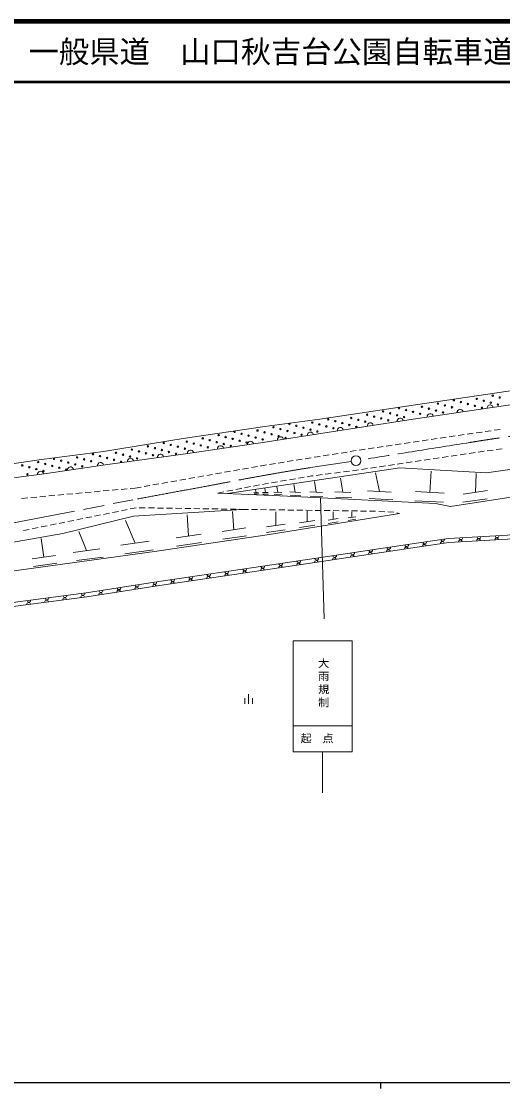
# Model space of a CAD drawing. Units: millimetres, scale not verified. Extents: x 40000 to 680000, y 20000 to 380000.
# Drawn here: x 208764 to 288183, y 204000 to 380000 of the extents above; entities that cross this region are included whole.
import ezdxf
from ezdxf.enums import TextEntityAlignment as Align

# ---------------------------------------------------------------- set-up
doc = ezdxf.new("R2010")
doc.units = ezdxf.units.MM
doc.header["$LTSCALE"] = 1000
doc.linetypes.add('CHAIN', pattern=[18.5, 12, -1.5, 3.5, -1.5])
for name, color, linetype, lineweight in [('M-BGD', 7, 'Continuous', 13), ('M-BMK', 2, 'CHAIN', 13), ('M-BMK-SRVR', 3, 'Continuous', 13), ('M-STR-STRC', 7, 'Continuous', 13), ('M-TTL', 2, 'Continuous', 140), ('M-TTL-BAND', 7, 'Continuous', 25), ('M-TTL-LINE', 7, 'Continuous', 50)]:
    doc.layers.add(name, color=color, linetype=linetype, lineweight=lineweight)
doc.layers.add('M-TTL-TXT', color=7, linetype='Continuous')
doc.styles.add('@ＭＳ ゴシック', font='')
doc.styles.add('ＭＳ ゴシック', font='')
doc.styles.get('@ＭＳ ゴシック').set_extended_font_data('@MS Gothic')
doc.styles.get('ＭＳ ゴシック').set_extended_font_data('MS Gothic')

# ---------------------------------------------------------------- blocks, each defined once
blk = doc.blocks.new('荒地')
at = {"color": 7, "linetype": 'Continuous', "lineweight": 13}
for p, q in [((-1, 0.25), (-1, -1.25)), ((0, -1.25), (0, 1.25)), ((1, 0.25), (1, -1.25))]:
    blk.add_line(p, q, dxfattribs=at)

msp = doc.modelspace()

# ---------------------------------------------------------------- linework, layer by layer
at = {"layer": 'M-BGD'}
for p, q in [((282368, 318044), (296889, 320192)), ((272290, 316535), (282368, 318044)), ((282723, 315761), (297181, 317888)), ((258002, 314408), (272290, 316535)), ((272688, 314273), (282723, 315761)), ((248920, 313180), (258002, 314408)), ((258506, 312083), (272688, 314273)), ((235484, 311206), (248920, 313180)), ((249300, 310659), (258506, 312083)), ((279337, 311496), (280327, 311638)), ((280822, 311709), (281812, 311850)), ((282306, 311921), (283296, 312063)), ((283791, 312134), (284781, 312275)), ((285276, 312346), (286266, 312488)), ((286761, 312559), (287751, 312700)), ((222325, 309093), (235484, 311206)), ((235841, 308681), (249300, 310659)), ((267468, 309729), (268457, 309877)), ((268951, 309952), (269940, 310100)), ((270434, 310175), (271423, 310323)), ((271918, 310398), (272907, 310547)), ((273401, 310621), (274390, 310770)), ((274884, 310844), (275873, 310993)), ((276368, 311067), (276993, 311161)), ((276993, 311161), (277357, 311213)), ((277852, 311284), (278842, 311426)), ((212098, 307732), (222325, 309093)), ((222574, 306874), (235841, 308681)), ((255612, 307874), (256599, 308032)), ((257093, 308110), (258081, 308268)), ((258575, 308346), (259562, 308504)), ((260056, 308582), (261043, 308740)), ((261537, 308818), (262525, 308976)), ((263019, 309054), (263630, 309152)), ((263630, 309152), (264007, 309208)), ((264501, 309283), (265490, 309431)), ((265984, 309506), (266973, 309654)), ((277457, 307995), (277726, 308033)), ((278221, 308104), (279211, 308246)), ((279706, 308317), (280695, 308458)), ((281190, 308529), (282180, 308671)), ((282675, 308741), (283665, 308883)), ((284160, 308954), (285150, 309096)), ((285645, 309166), (286635, 309308)), ((287130, 309379), (288120, 309521)), ((201893, 306308), (212098, 307732)), ((212539, 305386), (222574, 306874)), ((271189, 306387), (242784, 302138)), ((245252, 306167), (246237, 306342)), ((246729, 306429), (247714, 306603)), ((248206, 306690), (248417, 306728)), ((248417, 306728), (249193, 306851)), ((249687, 306930), (250674, 307087)), ((251168, 307166), (252156, 307324)), ((252649, 307402), (253637, 307560)), ((254131, 307638), (255118, 307796)), ((264870, 306102), (265859, 306251)), ((266353, 306325), (267342, 306474)), ((267837, 306548), (268825, 306697)), ((269320, 306771), (270309, 306920)), ((270803, 306994), (271792, 307143)), ((271189, 306387), (285527, 305542)), ((272287, 307217), (273275, 307366)), ((273770, 307440), (274759, 307589)), ((275253, 307663), (276242, 307812)), ((276737, 307886), (277457, 307995)), ((285527, 305542), (302084, 307987)), ((202184, 304046), (212539, 305386)), ((234913, 304336), (235898, 304511)), ((236390, 304598), (237375, 304772)), ((237867, 304859), (238852, 305034)), ((239344, 305121), (240329, 305295)), ((240821, 305383), (241806, 305557)), ((242298, 305644), (243283, 305819)), ((243775, 305906), (244760, 306080)), ((252992, 304412), (253978, 304579)), ((254470, 304663), (255456, 304831)), ((255949, 304914), (256645, 305033)), ((256645, 305033), (256937, 305070)), ((257433, 305133), (258425, 305260)), ((258921, 305324), (259913, 305451)), ((260409, 305514), (261401, 305641)), ((261808, 302372), (261408, 304649)), ((261896, 305705), (262888, 305832)), ((263384, 305895), (264120, 305989)), ((264120, 305989), (264375, 306028)), ((267851, 302484), (267226, 305555)), ((276175, 302320), (276408, 305832)), ((283695, 302321), (283829, 305424)), ((223755, 302691), (224751, 302780)), ((225249, 302824), (226245, 302914)), ((226743, 302958), (227528, 303028)), ((227528, 303028), (228512, 303203)), ((229005, 303290), (229989, 303464)), ((230482, 303552), (231466, 303726)), ((231959, 303813), (232943, 303987)), ((233436, 304075), (234421, 304249)), ((244136, 302808), (245029, 302991)), ((245029, 302991), (245116, 303008)), ((245608, 303100), (246591, 303283)), ((247082, 303375), (248065, 303558)), ((247499, 302283), (247410, 302762)), ((248557, 303650), (249054, 303743)), ((249030, 302317), (248927, 302965)), ((249054, 303743), (249541, 303825)), ((250034, 303909), (251020, 304077)), ((251074, 302352), (250928, 303241)), ((251513, 304161), (252499, 304328)), ((253937, 302347), (253730, 303599)), ((257415, 302362), (257122, 304112)), ((208817, 301324), (209813, 301420)), ((210310, 301468), (211306, 301564)), ((211803, 301611), (212799, 301707)), ((213296, 301755), (214293, 301844)), ((214791, 301889), (215787, 301978)), ((216285, 302022), (217281, 302111)), ((217779, 302156), (218775, 302245)), ((219273, 302290), (220269, 302379)), ((220767, 302423), (221763, 302512)), ((222261, 302557), (223257, 302646)), ((241198, 302204), (242177, 302405)), ((241198, 302204), (252679, 301725)), ((242667, 302506), (243647, 302707)), ((247874, 302264), (247124, 302302)), ((247912, 302059), (247162, 302097)), ((249502, 302304), (248559, 302329)), ((249546, 302026), (248603, 302051)), ((251721, 302322), (250427, 302382)), ((251783, 301941), (250490, 302002)), ((252679, 301725), (277125, 300481)), ((254825, 302302), (253048, 302393)), ((254886, 301761), (253109, 301852)), ((258467, 302320), (256364, 302404)), ((258536, 301621), (256433, 301706)), ((263141, 302308), (260475, 302435)), ((263295, 301432), (260629, 301559)), ((269809, 302387), (265893, 302580)), ((270070, 301106), (266154, 301300)), ((278541, 302193), (273809, 302447)), ((279559, 300019), (293499, 302137)), ((285641, 301281), (281634, 300701)), ((285699, 302611), (281692, 302031)), ((225272, 299294), (226252, 299492)), ((226742, 299591), (227722, 299789)), ((227271, 298407), (245226, 299523)), ((228221, 299794), (229221, 299778)), ((229721, 299770), (230721, 299754)), ((231221, 299746), (232221, 299730)), ((232721, 299722), (233720, 299706)), ((234220, 299699), (235220, 299683)), ((235720, 299675), (236720, 299659)), ((237220, 299651), (238220, 299635)), ((238720, 299627), (239720, 299611)), ((240220, 299603), (241220, 299587)), ((241719, 299579), (242719, 299563)), ((243219, 299555), (244219, 299539)), ((244719, 299531), (245226, 299523)), ((245226, 299523), (246226, 299509)), ((246726, 299502), (247726, 299488)), ((248226, 299481), (249226, 299468)), ((249726, 299461), (250726, 299447)), ((251226, 299440), (252226, 299426)), ((252726, 299419), (253726, 299405)), ((254226, 299398), (255225, 299384)), ((255725, 299377), (256725, 299363)), ((255918, 297472), (255899, 299205)), ((257225, 299357), (258225, 299343)), ((258725, 299336), (259725, 299321)), ((260225, 299314), (261225, 299300)), ((261725, 299293), (262725, 299278)), ((263225, 299271), (264225, 299257)), ((264725, 299250), (265724, 299236)), ((266224, 299228), (267224, 299214)), ((278441, 300688), (273709, 300942)), ((277125, 300481), (279559, 300019)), ((215620, 295558), (227271, 298407)), ((216451, 297510), (217431, 297708)), ((217921, 297807), (218901, 298005)), ((219391, 298104), (220371, 298303)), ((220861, 298402), (221841, 298600)), ((222332, 298699), (223312, 298897)), ((223802, 298996), (224782, 299195)), ((227543, 293962), (225956, 297668)), ((236354, 295138), (236116, 298628)), ((243844, 296172), (243611, 299187)), ((249325, 295299), (271164, 298832)), ((250746, 296882), (250753, 299131)), ((257187, 297663), (254649, 297282)), ((261065, 298000), (259397, 297746)), ((261065, 297458), (259397, 297204)), ((260231, 297873), (260231, 299137)), ((263930, 298273), (262673, 298104)), ((263930, 297882), (262673, 297713)), ((263301, 298189), (263301, 299101)), ((267724, 299188), (268722, 299132)), ((269221, 299104), (270220, 299047)), ((270710, 298969), (271164, 298832)), ((209099, 296023), (210080, 296221)), ((210570, 296320), (211550, 296518)), ((212040, 296618), (213020, 296816)), ((213510, 296915), (214490, 297113)), ((214980, 297212), (215961, 297410)), ((219531, 292727), (218272, 295900)), ((245802, 296458), (241885, 295887)), ((252275, 296145), (249211, 295691)), ((252278, 297109), (249214, 296655)), ((257195, 296920), (254657, 296540)), ((199049, 292648), (215620, 295558)), ((212493, 291652), (212013, 294714)), ((229882, 294275), (225204, 293649)), ((230764, 292556), (249325, 295299)), ((238421, 295450), (234287, 294825)), ((238516, 294060), (234382, 293434)), ((245902, 295166), (241985, 294595)), ((250090, 290357), (273988, 293927)), ((273988, 293927), (279249, 294720)), ((274085, 293284), (279316, 294073)), ((279249, 294720), (291879, 295422)), ((279316, 294073), (291901, 294772)), ((206398, 289207), (230764, 292556)), ((221720, 293026), (217342, 292428)), ((230501, 292828), (225823, 292203)), ((250185, 289714), (274085, 293284)), ((214411, 291910), (210576, 291393)), ((214610, 290636), (210775, 290119)), ((222260, 291666), (217881, 291068)), ((231470, 287606), (250090, 290357)), ((231567, 286963), (250185, 289714)), ((219476, 285750), (231470, 287606)), ((219568, 285107), (231567, 286963)), ((207336, 284177), (219476, 285750)), ((207420, 283532), (219568, 285107))]:
    msp.add_line(p, q, dxfattribs=at)
for centre in [(277496, 316980), (280125, 317518), (281284, 317207), (282443, 316897), (283913, 317745), (285072, 317435), (286231, 317124), (286542, 318283), (287390, 316814), (287701, 317973), (265822, 315139), (268451, 315677), (269610, 315366), (270769, 315056), (271080, 316215), (272239, 315904), (273398, 315594), (274557, 315283), (274867, 316442), (276027, 316132), (277186, 315821), (278345, 315510), (278655, 316670), (279815, 316359), (283602, 316586), (284762, 316276), (252989, 313608), (254148, 313298), (256776, 313836), (257936, 313525), (259095, 313215), (259405, 314374), (260564, 314063), (261723, 313752), (262883, 313442), (263193, 314601), (264352, 314290), (265511, 313980), (266981, 314828), (268140, 314518), (269299, 314207), (271928, 314745), (241314, 311767), (242473, 311457), (243943, 312305), (245102, 311994), (246261, 311684), (247731, 312532), (248890, 312222), (250049, 311911), (250360, 313070), (251208, 311601), (251519, 312760), (252678, 312449), (253837, 312139), (254996, 311828), (255307, 312987), (256466, 312677), (257625, 312366), (260254, 312904), (264042, 313131), (229640, 309926), (232269, 310464), (233428, 310153), (234587, 309843), (236057, 310691), (237216, 310381), (238375, 310070), (238685, 311229), (239534, 309759), (239845, 310919), (241004, 310608), (242163, 310297), (243322, 309987), (243632, 311146), (244792, 310835), (245951, 310525), (247420, 311373), (248579, 311063), (252367, 311290), (217966, 308085), (220594, 308623), (221753, 308312), (222913, 308001), (224382, 308850), (225541, 308539), (226700, 308229), (227011, 309388), (227860, 307918), (228170, 309077), (229329, 308767), (230488, 308456), (230799, 309615), (231958, 309305), (233117, 308994), (234276, 308684), (235746, 309532), (208920, 306781), (210079, 306471), (211238, 306160), (211549, 307319), (212708, 307009), (213867, 306698), (214178, 307857), (215026, 306388), (215337, 307547), (216496, 307236), (217655, 306926), (218814, 306615), (219125, 307774), (220284, 307464), (224072, 307691), (225231, 307380), (209769, 305312), (212397, 305850), (216185, 306077)]:
    msp.add_circle(centre, 120, dxfattribs=at)
for centre, radius, start, end in [((276228, 314798), 500, 8.43577, 188.43577), ((281174, 315532), 500, 8.43577, 188.43577), ((286121, 316261), 500, 8.36589, 188.36589), ((266342, 313293), 500, 8.77843, 188.77843), ((271284, 314056), 500, 8.77843, 188.77843), ((256459, 311767), 500, 8.79587, 188.79587), ((261401, 312530), 500, 8.77843, 188.77843), ((241627, 309531), 500, 8.35807, 188.35807), ((246574, 310258), 500, 8.35807, 188.35807), ((251518, 311002), 500, 8.79587, 188.79587), ((231727, 308121), 500, 7.75697, 187.75697), ((236680, 308805), 500, 8.35807, 188.35807), ((216874, 306029), 500, 8.43577, 188.43577), ((221820, 306762), 500, 8.43577, 188.43577), ((226773, 307446), 500, 7.75697, 187.75697), ((211926, 305307), 500, 7.37104, 187.37104), ((275310, 294126), 300, 188.58111, 8.58111), ((278225, 293909), 300, 8.58111, 188.58111), ((278276, 294574), 300, 188.58111, 8.58111), ((281210, 294178), 300, 3.17983, 183.17983), ((281262, 294832), 300, 183.17983, 3.17983), ((284205, 294345), 300, 3.17983, 183.17983), ((284257, 294999), 300, 183.17983, 3.17983), ((287201, 294511), 300, 3.17983, 183.17983), ((287253, 295165), 300, 183.17983, 3.17983), ((263442, 292351), 300, 188.4945, 8.4945), ((266358, 292130), 300, 8.4945, 188.4945), ((266409, 292795), 300, 188.4945, 8.4945), ((269325, 292573), 300, 8.4945, 188.4945), ((269376, 293238), 300, 188.4945, 8.4945), ((272292, 293016), 300, 8.4945, 188.4945), ((272343, 293681), 300, 188.4945, 8.4945), ((275259, 293461), 300, 8.58111, 188.58111), ((251573, 290579), 300, 188.4945, 8.4945), ((254490, 290357), 300, 8.4945, 188.4945), ((254540, 291022), 300, 188.4945, 8.4945), ((257457, 290800), 300, 8.4945, 188.4945), ((257507, 291465), 300, 188.4945, 8.4945), ((260424, 291243), 300, 8.4945, 188.4945), ((260475, 291908), 300, 188.4945, 8.4945), ((263391, 291687), 300, 8.4945, 188.4945), ((239702, 288822), 300, 188.40556, 8.40556), ((242619, 288596), 300, 8.40556, 188.40556), ((242670, 289261), 300, 188.40556, 8.40556), ((245587, 289035), 300, 8.40556, 188.40556), ((245638, 289699), 300, 188.40556, 8.40556), ((248555, 289473), 300, 8.40556, 188.40556), ((248606, 290138), 300, 188.40556, 8.40556), ((251522, 289914), 300, 8.4945, 188.4945), ((227835, 287043), 300, 188.7953, 8.7953), ((230749, 286837), 300, 8.7953, 188.7953), ((230800, 287502), 300, 188.7953, 8.7953), ((233716, 287281), 300, 8.40556, 188.40556), ((233767, 287945), 300, 188.40556, 8.40556), ((236684, 287719), 300, 8.40556, 188.40556), ((236735, 288384), 300, 188.40556, 8.40556), ((239652, 288158), 300, 8.40556, 188.40556), ((215964, 285295), 300, 187.38422, 7.38422), ((218888, 285018), 300, 7.38422, 187.38422), ((218939, 285681), 300, 187.38422, 7.38422), ((221855, 285460), 300, 8.7953, 188.7953), ((221906, 286126), 300, 188.7953, 8.7953), ((224820, 285919), 300, 8.7953, 188.7953), ((224870, 286585), 300, 188.7953, 8.7953), ((227784, 286378), 300, 8.7953, 188.7953), ((209963, 283862), 300, 7.38422, 187.38422), ((210014, 284524), 300, 187.38422, 7.38422), ((212938, 284247), 300, 7.38422, 187.38422), ((212989, 284909), 300, 187.38422, 7.38422), ((215913, 284633), 300, 7.38422, 187.38422)]:
    msp.add_arc(centre, radius, start, end, dxfattribs=at)
at = {"layer": 'M-BMK'}
for p, q in [((256497, 306415), (263189, 307432)), ((205749, 296967), (227168, 301093))]:
    msp.add_line(p, q, dxfattribs=at)
for centre, radius, start, end in [((336690, -25035), 339897, 95.17871, 99.12936), ((1507013, -7405087), 7812166, 99.01604, 99.14966), ((327617, -139521), 451572, 99.06149, 101.22182), ((539511, -1352975), 1683300, 100.25831, 100.69341)]:
    msp.add_arc(centre, radius, start, end, dxfattribs=at)
at = {"layer": 'M-BMK-SRVR'}
msp.add_circle((263980, 307553), 800, dxfattribs=at)
at = {"layer": 'M-STR-STRC'}
for p, q in [((258738, 281479), (258117, 301449)), ((253597, 277832), (263342, 277832)), ((253597, 259565), (253597, 277832)), ((263342, 277832), (263342, 259565)), ((263342, 263839), (253597, 263839)), ((263342, 259565), (253597, 259565)), ((258470, 259565), (258469, 252790))]:
    msp.add_line(p, q, dxfattribs=at)
at = {"layer": 'M-TTL'}
msp.add_line((680000, 380000), (40000, 380000), dxfattribs=at)
at = {"layer": 'M-TTL-BAND'}
for p, q in [((40000, 205000), (579000, 205000)), ((268000, 205000), (268000, 204000))]:
    msp.add_line(p, q, dxfattribs=at)
at = {"layer": 'M-TTL-LINE'}
msp.add_line((40000, 370000), (680000, 370000), dxfattribs=at)

# ---------------------------------------------------------------- block references
at = {"layer": 'M-BGD', "xscale": 640, "yscale": 640}
msp.add_blockref('荒地', (246269, 268231), dxfattribs=at)

# ---------------------------------------------------------------- texts
at = {"layer": 'M-STR-STRC', "insert": (258533, 266451), "char_height": 1320, "attachment_point": 6, "rotation": 270, "style": '@ＭＳ ゴシック'}
msp.add_mtext('\\T1.2;大雨規制', dxfattribs=at)
at = {"layer": 'M-STR-STRC', "insert": (258470, 260932), "char_height": 1320, "attachment_point": 8, "style": 'ＭＳ ゴシック'}
msp.add_mtext('\\T2;起点', dxfattribs=at)
at = {"layer": 'M-TTL-TXT', "style": 'ＭＳ ゴシック'}
msp.add_text('一般県道\u3000山口秋吉台公園自転車道線', height=3666, dxfattribs=at).set_placement((209969, 375000), align=Align.MIDDLE_LEFT)

doc.saveas('drawing.dxf')
